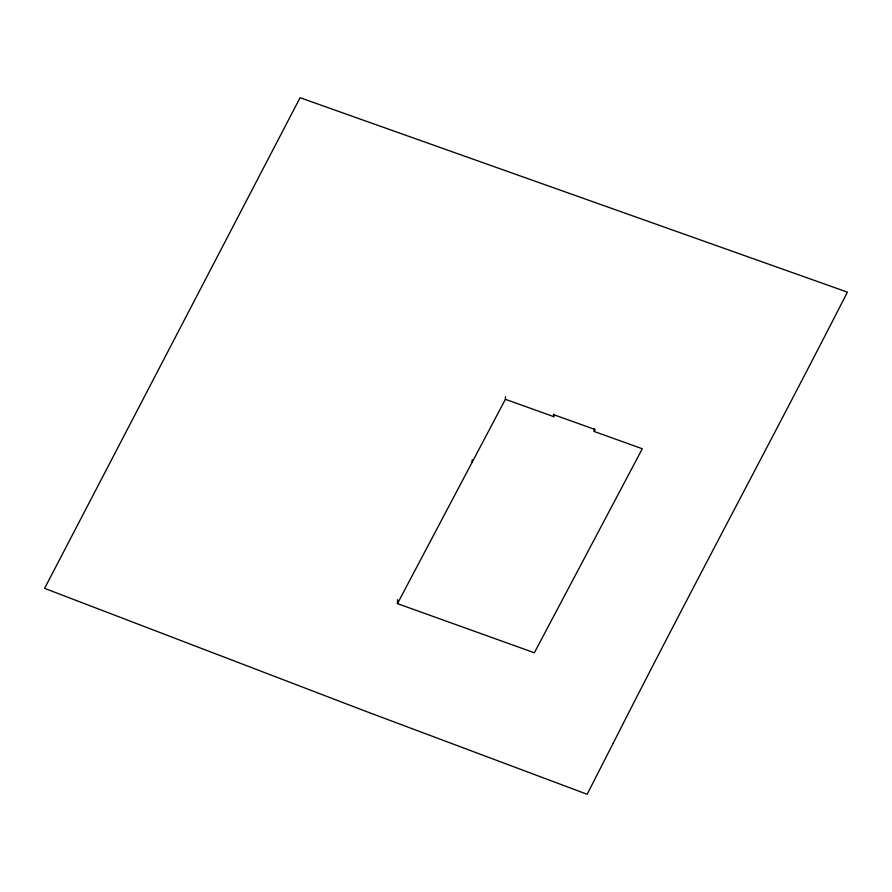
<?xml version="1.0" encoding="UTF-8"?>
<svg xmlns="http://www.w3.org/2000/svg" width="892" height="892" viewBox="0 0 892 892"><rect width="100%" height="100%" fill="white"/><g stroke="black" fill="none" stroke-linecap="round" stroke-linejoin="round"><path stroke-width="1.34" d="M594.25 428.851L594.183 431.483L642.307 448.754L534.353 652.766L397.442 603.628L397.553 599.658M472.147 462.257L472.214 459.714M397.442 603.628L505.396 399.304L505.474 396.773M553.597 414.044L553.519 416.887L554.523 414.981L595.187 429.565L594.183 431.483M505.396 399.304L553.531 416.575M613.083 743.46L587.148 794.281L367.069 711.805L44.6 588.363L300.069 97.719L847.4 292.141C770.298 443.112 689.594 592.188 613.083 743.46"/></g></svg>
